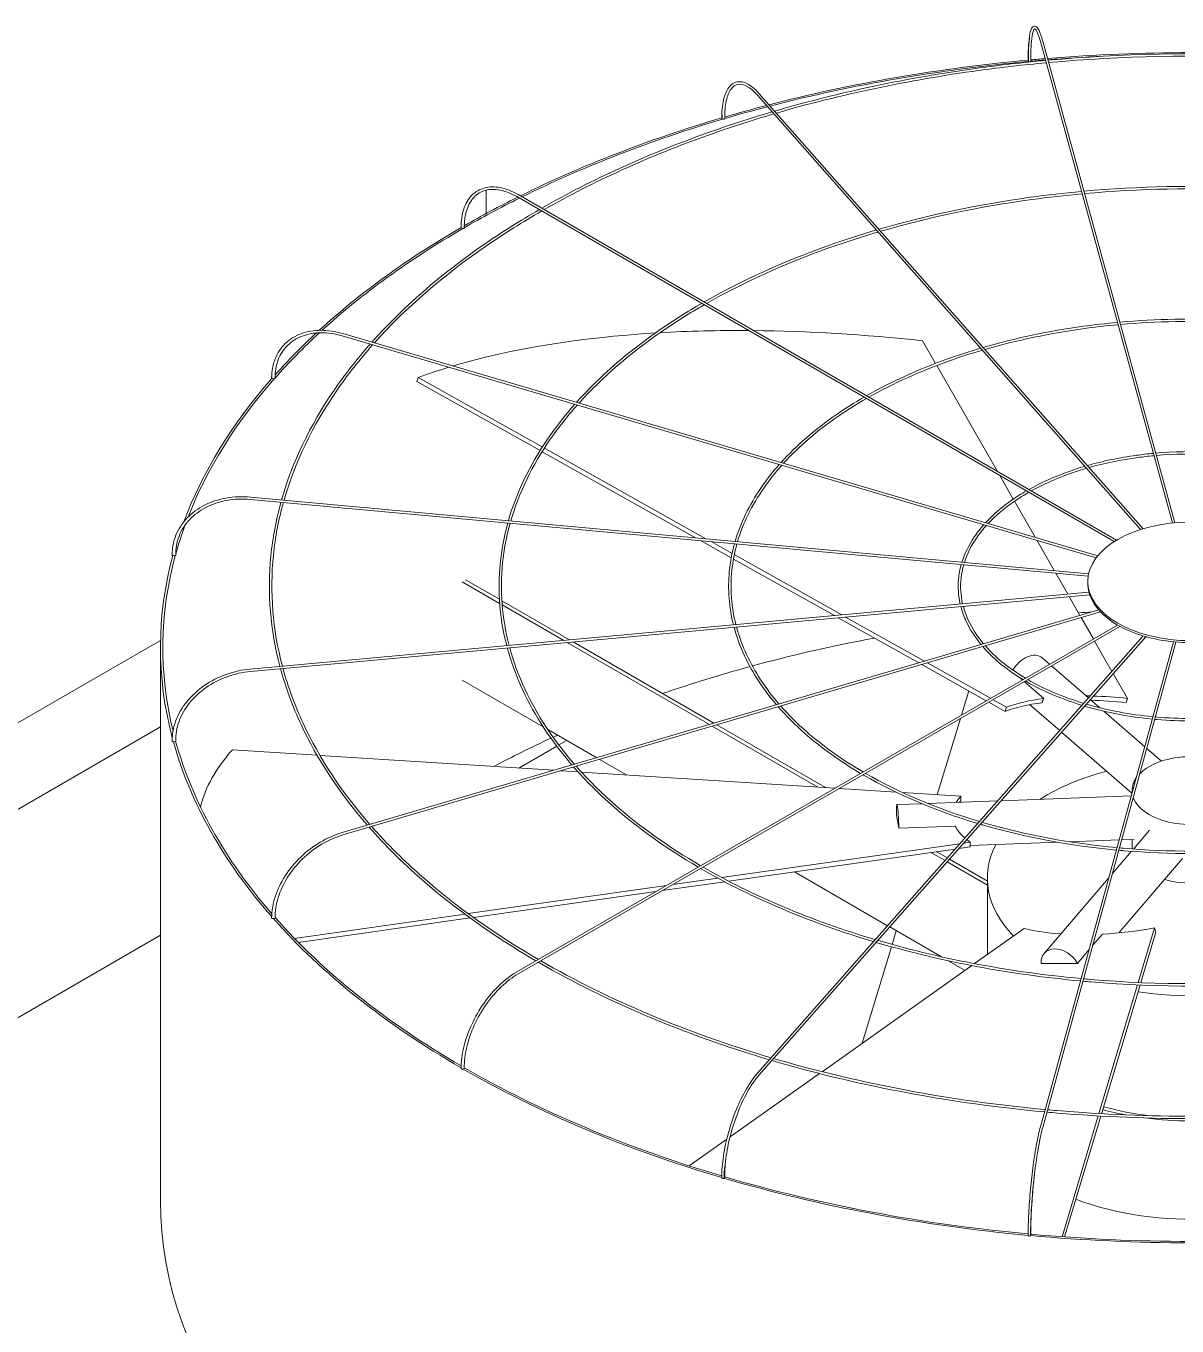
# Model space of a CAD drawing. Header units: millimetres. Extents: x -312439 to 477422, y -331570 to 212570.
# Drawn here: x 447000 to 448172, y 90451 to 91774 of the extents above; entities that cross this region are included whole.
import ezdxf

# ---------------------------------------------------------------- set-up
doc = ezdxf.new("R2010")
doc.units = ezdxf.units.MM

msp = doc.modelspace()

# ---------------------------------------------------------------- linework, layer by layer
at = {"color": 3, "linetype": 'Continuous', "lineweight": 0, "extrusion": (-1.11022e-16, 0.816497, 0.57735)}
for p, q in [((448166.879, 91268.054), (448032.524, 91757.812)), ((448034.886, 91758.46), (448169.354, 91268.291)), ((447744.529, 91703.25), (448134.478, 91261.393)), ((447746.365, 91704.871), (448137.042, 91262.189)), ((447468.498, 91606.701), (447468.498, 91582.929)), ((447500.852, 91602.265), (448110.044, 91250.548)), ((447499.627, 91600.143), (448107.679, 91249.084)), ((447293.561, 91461.195), (447293.561, 91459.475)), ((447295.293, 91461.376), (447295.293, 91461.087)), ((447321.741, 91458.459), (448089.367, 91232.643)), ((447322.432, 91460.809), (448091.002, 91234.715)), ((447925.825, 91430.463), (447912.614, 91453.523)), ((447988.79, 91320.554), (447927.057, 91428.312)), ((447397.992, 91411.907), (447399.227, 91416.194)), ((447523.225, 91341.716), (447397.992, 91411.907)), ((447399.227, 91416.194), (447525.551, 91345.391)), ((447681.496, 91253.007), (447525.364, 91340.517)), ((447527.692, 91344.192), (447692.112, 91252.036)), ((448004.953, 91292.339), (447991.211, 91316.327)), ((448081.168, 91214), (447228.314, 91291.988)), ((448081.625, 91216.418), (447228.537, 91294.427)), ((448027.215, 91253.479), (448006.175, 91290.207)), ((447717.85, 91232.631), (447686.74, 91250.068)), ((447697.357, 91249.097), (447718.743, 91237.11)), ((448046.613, 91219.62), (448028.975, 91250.408)), ((447822.816, 91173.8), (447720.109, 91231.365)), ((447720.982, 91235.856), (447830.454, 91174.498)), ((447444.095, 91208.218), (447482.154, 91186.245)), ((447481.883, 91190.401), (447447.559, 91210.218)), ((448060.415, 91195.527), (448048.1, 91217.024)), ((448080.759, 91206.665), (448080.759, 91208.665)), ((447228.314, 91119.437), (448081.972, 91197.498)), ((447228.537, 91116.997), (448082.695, 91195.104)), ((448072.8, 91173.909), (448061.754, 91193.19)), ((447321.741, 90952.966), (448091.922, 91179.534)), ((447553.321, 91149.156), (447484.425, 91188.934)), ((447484.727, 91184.76), (447547.34, 91148.61)), ((447322.432, 90950.616), (448093.76, 91177.521)), ((447908.733, 91125.644), (447826.589, 91171.685)), ((447834.227, 91172.384), (447914.56, 91127.358)), ((448086.449, 91150.083), (448074.052, 91171.724)), ((448110.965, 91164.238), (447499.627, 90811.282)), ((447500.852, 90809.16), (448113.442, 91162.839)), ((448137.184, 91153.098), (447744.529, 90708.174)), ((447746.365, 90706.554), (448139.787, 91152.346)), ((447136.996, 91148.621), (446153.38, 90580.73)), ((447136.916, 90578.241), (447136.916, 91141.13)), ((447551.018, 91146.486), (447695.675, 91062.968)), ((447700.265, 91064.318), (447556.999, 91147.033)), ((448167.922, 91147.172), (448032.524, 90653.613)), ((448034.886, 90652.965), (448170.4, 91146.949)), ((448105.372, 91117.051), (448087.667, 91147.958)), ((447917.547, 91125.684), (447981.806, 91089.668)), ((448034.398, 91130.773), (448041.837, 91124.327)), ((447977.43, 91087.141), (447911.721, 91123.97)), ((448043.796, 91122.629), (448081.477, 91089.975)), ((448121.096, 91089.604), (448106.658, 91114.807)), ((447526.351, 91060.728), (447444.095, 91108.218)), ((448011.2, 91110.921), (448014.166, 91108.351)), ((448016.125, 91106.653), (448035.854, 91089.556)), ((447952.069, 91072.499), (447959.524, 91097.177)), ((447984.292, 91088.274), (447997.902, 91080.646)), ((448083.328, 91088.371), (448092.909, 91080.069)), ((448119.861, 91085.317), (448121.096, 91089.604)), ((447996.667, 91076.359), (447979.916, 91085.748)), ((447996.667, 91076.359), (447997.902, 91080.646)), ((448021.814, 91083.171), (448052.219, 91056.823)), ((448096.931, 91076.584), (448138.641, 91040.438)), ((446330.1, 90594.759), (447136.916, 91060.575)), ((447698.605, 91061.277), (447805.953, 90999.3)), ((447813.742, 90998.803), (447703.195, 91062.627)), ((447927.615, 90991.54), (447951.034, 91069.073)), ((447580.934, 91029.214), (447531.089, 91057.992)), ((447550.425, 91046.829), (447542.363, 91042.174)), ((448054.07, 91055.219), (448125.674, 90993.168)), ((447296.261, 91031.809), (447210.099, 91037.305)), ((447540.225, 91040.94), (447501.713, 91018.705)), ((448140.694, 91038.66), (448155.63, 91025.716)), ((447537.459, 91016.425), (447299.203, 91031.622)), ((447611.237, 91011.719), (447583.864, 91027.523)), ((447561.837, 91014.87), (447544.592, 91015.97)), ((447823.361, 90998.189), (447565.356, 91014.645)), ((447885.395, 90994.232), (447827.773, 90997.908)), ((447951.507, 90990.016), (447892.038, 90993.809)), ((448125.789, 90995.804), (448125.789, 90993.587)), ((447886.512, 90981.452), (447911.989, 90982.397)), ((447917.94, 90982.617), (447989.057, 90985.253)), ((447951.602, 90985.348), (447951.507, 90990.016)), ((447992.434, 90985.378), (448124.884, 90990.287)), ((447888.552, 90957.524), (447885.919, 90970.531)), ((447945.78, 90959.645), (447888.552, 90957.524)), ((448127.322, 90936.293), (448143.667, 90955.365)), ((447708.36, 90907.238), (447950.6, 90941.677)), ((447954.336, 90942.208), (447960.991, 90943.154)), ((447961.086, 90938.487), (447960.991, 90943.154)), ((447961.056, 90939.97), (448049.951, 90943.264)), ((448062.209, 90943.719), (448112.621, 90945.587)), ((448115.187, 90945.682), (448128.107, 90946.161)), ((448125.789, 90946.075), (448125.789, 90936.405)), ((447945.877, 90936.325), (447715.347, 90903.551)), ((447921.123, 90932.806), (447935.464, 90924.526)), ((447937.803, 90927.176), (447926.683, 90933.596)), ((447961.086, 90938.487), (447949.612, 90936.856)), ((448105.686, 90911.049), (448125.341, 90933.982)), ((447937.628, 90923.277), (447978.511, 90899.673)), ((447978.511, 90903.673), (447939.967, 90925.927)), ((448112.398, 90850.935), (448177.239, 90926.592)), ((447711.195, 90902.961), (447647.679, 90893.931)), ((447658.435, 90900.141), (447704.271, 90906.657)), ((447877, 90858.28), (447782.142, 90913.047)), ((447978.511, 90828.805), (447978.511, 90906.567)), ((448036.308, 90830.099), (448101.95, 90906.69)), ((447450.162, 90870.531), (447651.935, 90899.217)), ((447641.18, 90893.007), (447455.547, 90866.616)), ((447273.326, 90845.39), (447446.7, 90870.039)), ((447452.053, 90866.119), (447277.357, 90841.283)), ((447136.916, 90848.575), (446620.875, 90550.638)), ((447931.774, 90826.657), (447879.165, 90857.031)), ((447881.598, 90839.196), (447885.824, 90853.186)), ((448016.095, 90855.427), (447965.602, 90819.661)), ((448085.657, 90838.039), (448095.61, 90849.652)), ((448132.134, 90800.467), (448148.773, 90855.953)), ((448150.103, 90851.761), (448134.689, 90800.358)), ((448150.103, 90851.761), (448148.773, 90855.953)), ((447851.226, 90738.645), (447880.89, 90836.851)), ((447955.852, 90812.755), (447938.789, 90822.607)), ((448070.178, 90819.977), (448081.922, 90833.68)), ((447962.83, 90817.698), (447810.369, 90709.704)), ((448033.35, 90819.831), (448070.178, 90819.977)), ((448092.149, 90667.121), (448131.409, 90798.047)), ((448133.963, 90797.936), (448094.693, 90666.976)), ((447807.741, 90707.843), (447716.62, 90643.299)), ((448054.569, 90541.799), (448091.426, 90664.709)), ((448093.969, 90664.563), (448057.102, 90541.616)), ((447713.296, 90640.944), (447675.057, 90613.859))]:
    msp.add_line(p, q, dxfattribs=at)
at = {"color": 3, "linetype": 'Continuous', "lineweight": 0}
for centre, major_axis, ratio, start_param, end_param in [((448185.684, 91141.13), (-1048.768, 0), 0.57735027, 4.57359934, 4.85199434), ((448185.684, 91141.13), (-1048.768, 0), 0.57735027, 4.87097639, 5.13416564), ((448185.684, 91141.13), (-1046.319, 0), 0.57735027, 4.87108521, 5.13404975), ((448021.283, 91738.582), (1.225, 0), 0.57735027, 3.14159265, 3.70729107), ((448021.475, 91737.884), (1.225, 0.004), 0.56474576, 3.29698969, 4.86778602), ((448021.475, 91737.884), (1.225, 0.004), 0.56474576, 4.86778602, 6.28318531), ((448185.684, 91141.13), (-1046.319, 0), 0.57735027, 4.85435141, 4.86879705), ((448185.684, 91141.13), (-1048.768, 0), 0.57735027, 4.85438672, 4.86842813), ((448185.684, 91141.13), (-1046.319, 0), 0.57735027, 4.79833842, 4.85195343), ((448185.684, 91141.13), (-1048.768, 0), 0.57735027, 5.13694439, 5.18189128), ((448185.684, 91141.13), (-1046.319, 0), 0.57735027, 5.13683502, 5.18307763), ((448185.684, 91141.13), (-1048.768, 0), 0.57735027, 5.18510484, 5.42093263), ((448185.684, 91141.13), (-1046.319, 0), 0.57735027, 5.18527527, 5.42075236), ((447709.398, 91680.075), (1.225, 0), 0.57735027, 3.14159265, 4.134446), ((447709.954, 91679.445), (1.225, 0.01), 0.56597275, 3.60793822, 5.17873454), ((447709.954, 91679.445), (1.225, 0.01), 0.56597275, 5.17873454, 6.28318531), ((448185.684, 91141.13), (-1046.319, 0), 0.57735027, 5.42407254, 5.49730565), ((448185.684, 91141.13), (-1048.768, 0), 0.57735027, 5.42424502, 5.49496708), ((448185.684, 91141.13), (-1048.768, 0), 0.57735027, 5.49938311, 5.72060344), ((448185.684, 91141.13), (-1046.319, 0), 0.57735027, 5.49937067, 5.71908805), ((447444.093, 91568.787), (1.225, 0), 0.57735027, 3.14159265, 4.45055499), ((447444.959, 91568.287), (1.225, 0.016), 0.56830663, 3.91933875, 5.49013508), ((447444.959, 91568.287), (1.225, 0.016), 0.56830663, 5.49013508, 6.28318531), ((448185.684, 91141.13), (-1046.319, 0), 0.57735027, 5.72402786, 5.81143896), ((448185.684, 91141.13), (-1048.768, 0), 0.57735027, 5.72583618, 5.80677108), ((448186.919, 90974.705), (-971.388, 279.904), 0.41303809, 5.42335715, 5.70815224), ((448186.919, 90974.705), (-971.388, 279.904), 0.41303809, 5.31032739, 5.41762277), ((448186.919, 90974.705), (-971.388, 279.904), 0.41303809, 5.11506512, 5.30461302), ((448186.919, 90974.705), (-971.388, 279.904), 0.41303809, 5.71506764, 5.76687966), ((448185.684, 91141.13), (-1048.768, 0), 0.57735027, 5.81359811, 6.07011802), ((448185.684, 91141.13), (-1046.319, 0), 0.57735027, 5.81336511, 6.06128621), ((447251.337, 91415.613), (1.225, 0), 0.57735027, 3.14159265, 4.76471425), ((447252.429, 91415.292), (1.225, 0.021), 0.57151893, 4.23145457, 5.8022509), ((447252.429, 91415.292), (1.225, 0.021), 0.57151893, 5.8022509, 6.28318531), ((448185.684, 91141.13), (-1046.319, 0), 0.57735027, 6.07532621, 6.12502314), ((448185.684, 91141.13), (-1048.768, 0), 0.57735027, 6.12772105, 6.43448057), ((448185.684, 91141.13), (-1046.319, 0), 0.57735027, 6.1272654, 6.42392093), ((447150, 91235.546), (1.225, 0), 0.57735027, 3.14159265, 5.07887352), ((447151.21, 91235.436), (1.225, 0.023), 0.57529521, 4.54449158, 6.11528791), ((447151.21, 91235.436), (1.225, 0.023), 0.57529521, 6.11528791, 6.28318531), ((448185.251, 91206.665), (-104.492, 0), 0.57735027, 0, 0.1535113), ((448185.251, 91206.665), (-104.492, 0), 0.57735027, 0.16064797, 0.46767057), ((448185.251, 91206.665), (-104.492, 0), 0.57735027, 0.47480723, 0.78182983), ((448185.684, 90576.241), (1046.319, 0), 0.57735027, 1.66704137, 1.68043487), ((448185.251, 91206.665), (-104.492, 0), 0.57735027, 0.7889665, 1.0959891), ((448185.251, 91206.665), (-104.492, 0), 0.57735027, 1.10312576, 1.41014836), ((448185.684, 90576.241), (1046.319, 0), 0.57735027, 1.88378363, 2.01152702), ((448185.251, 91206.665), (-104.492, 0), 0.57735027, 1.41728503, 1.72430763), ((448019.92, 91114.066), (-14.478, -16.707), 0.67950023, 3.14159265, 5.02860292), ((448185.684, 90576.241), (1046.319, 0), 0.57735027, 2.01409491, 2.11046953), ((448186.919, 90974.705), (233.097, -67.167), 0.41303809, 2.38836611, 2.62528701), ((448186.919, 90974.705), (233.097, -67.167), 0.41303809, 2.14647482, 2.1667574), ((448185.684, 90970.418), (-233.097, 67.167), 0.41303809, 5.11506512, 5.27837519), ((448186.919, 90974.705), (233.097, -67.167), 0.41303809, 1.97347247, 2.1313259), ((448185.684, 90970.418), (-233.097, 67.167), 0.41303809, 5.53223376, 5.76687966), ((447150, 91046.213), (1.225, 0), 0.57735027, 3.14159265, 5.39303278), ((447151.21, 91046.323), (1.225, 0.023), 0.57926583, 4.8585762, 6.28318531), ((448185.684, 90576.241), (1046.319, 0), 0.57735027, 2.24276735, 2.31574628), ((448185.684, 90576.241), (1046.319, 0), 0.57735027, 2.23436866, 2.24000128), ((448185.684, 91141.13), (-1048.768, 0), 0.57735027, 0.1585854, 0.46892864), ((448185.684, 91141.13), (-1046.319, 0), 0.57735027, 0.15790655, 0.46457773), ((448185.589, 90975.085), (-1010.701, -20.593), 0.30331876, 6.01219977, 6.20271663), ((448185.684, 90995.804), (-59.895, 0), 0.57735027, 3.69756416, 5.76575409), ((448185.684, 90906.567), (-207.174, 0), 0.57735027, 5.13902547, 5.54737639), ((448185.684, 90995.804), (-59.895, 0), 0.57735027, 5.91432374, 6.33788761), ((447887.33, 90959.36), (-0.819, 22.092), 0.05230802, 4.627231, 7.32191967), ((448185.589, 90975.085), (-242.531, -4.942), 0.30331876, 6.01219977, 6.09914028), ((448185.684, 90970.418), (-242.531, -4.942), 0.30331876, 6.01219977, 6.0333648), ((448185.684, 90995.804), (-59.895, 0), 0.57735027, 0.20327195, 0.78539816), ((448185.684, 90995.804), (-59.895, 0), 0.57735027, 0.78539816, 2.89978042), ((448185.589, 90975.085), (-242.531, -4.942), 0.30331876, 0.14390811, 0.31767721), ((448185.589, 90975.085), (-242.531, -4.942), 0.30331876, 0.34103276, 0.38082901), ((448185.684, 90906.567), (-207.174, 0), 0.57735027, 5.99169836, 6.79713651), ((448185.684, 90936.182), (-59.895, 0), 0.57735027, 1.1079301, 2.23846982), ((447251.337, 90866.146), (1.225, 0), 0.57735027, 3.14159265, 5.70719205), ((448185.684, 91141.13), (-1048.768, 0), 0.57735027, 0.4725868, 0.78374969), ((447252.429, 90866.467), (1.225, 0.021), 0.58304212, 5.17373692, 6.28318531), ((448185.684, 91141.13), (-1046.319, 0), 0.57735027, 0.47175253, 0.78145685), ((448184.354, 90974.61), (-231.216, -73.381), 0.44048996, 0.62708313, 0.83556185), ((448184.354, 90974.61), (-231.216, -73.381), 0.44048996, 1.04197677, 1.27889767), ((448053.094, 90815.712), (16.786, -14.386), 0.73180825, 1.0914656, 3.78615427), ((448185.684, 90906.567), (-207.174, 0), 0.57735027, 1.30817895, 1.9425337), ((447444.093, 90712.972), (1.225, 0), 0.57735027, 3.14159265, 6.02135132), ((448185.684, 91141.13), (-1048.768, 0), 0.57735027, 0.78656596, 1.09808088), ((447444.959, 90713.472), (1.225, 0.017), 0.58625442, 5.48989346, 6.28318531), ((448185.684, 91141.13), (-1046.319, 0), 0.57735027, 0.78587838, 1.09689941), ((448185.684, 90782.062), (-212.072, 0), 0.57735027, 1.13383327, 1.25213937), ((448185.684, 90782.062), (-207.174, 0), 0.57735027, 1.12739667, 1.36460952), ((448185.684, 90782.062), (-212.072, 0), 0.57735027, 1.3476903, 1.79509044), ((447709.398, 90601.684), (-1.225, 0), 0.57735027, 0, 3.14159265), ((448185.684, 91141.13), (-1048.768, 0), 0.57735027, 1.10054445, 1.41220862), ((447709.954, 90602.314), (-1.225, -0.011), 0.58858829, 2.66526492, 3.14159265), ((448185.684, 91141.13), (-1046.319, 0), 0.57735027, 1.10010535, 1.41183726), ((448185.684, 90682.062), (-212.072, 0), 0.57735027, 0.98594125, 2.34464399), ((448185.684, 90578.241), (-1048.768, 0), 0.57735027, 0, 3.14159265), ((448021.475, 90543.875), (-1.225, -0.004), 0.58981528, 2.98275574, 3.14159265), ((448185.684, 91141.13), (-1046.319, 0), 0.57735027, 1.41438895, 1.72636573), ((448021.283, 90543.177), (-1.225, 0), 0.57735027, 0, 3.14159265), ((448185.684, 91141.13), (-1048.768, 0), 0.57735027, 1.41453598, 1.72626058)]:
    msp.add_ellipse(centre, major_axis=major_axis, ratio=ratio, start_param=start_param, end_param=end_param, dxfattribs=at)
msp.add_ellipse((448185.251, 91208.665), major_axis=(-104.492, 0), ratio=0.57735027, dxfattribs=at)
for points, knots in [([(448020.059, 91738.582), (448020.059, 91745.396), (448020.265, 91751.462), (448021.076, 91761.536), (448021.674, 91765.532), (448023.281, 91771.219), (448024.183, 91773.28), (448027.323, 91773.741), (448028.316, 91773.151), (448030.521, 91770.81), (448031.751, 91768.192), (448033.669, 91762.666), (448034.278, 91760.676), (448034.886, 91758.46)], [4.71238898, 4.71238898, 4.71238898, 4.71238898, 5.02654825, 5.02654825, 5.34070751, 5.34070751, 5.65486678, 5.65486678, 5.82360284, 5.82360284, 6.1377621, 6.1377621, 6.28318531, 6.28318531, 6.28318531, 6.28318531]), ([(448021.586, 91763.123), (448021.549, 91762.88), (448021.513, 91762.633), (448020.906, 91758.286), (448020.529, 91753.073), (448020.277, 91744.124), (448020.241, 91741.083), (448020.25, 91737.883)], [7.384497053, 7.384497053, 7.384497053, 7.384497053, 7.403952931, 7.403952931, 7.721220971, 7.721220971, 7.869487909, 7.869487909, 7.869487909, 7.869487909]), ([(448032.524, 91757.812), (448031.251, 91762.452), (448029.974, 91766.018), (448027.749, 91770.34), (448026.753, 91770.939), (448026.646, 91770.939), (448025.827, 91770.345), (448024.418, 91765.687), (448023.841, 91762.287), (448022.999, 91753.314), (448022.751, 91747.594), (448022.699, 91740.042), (448022.697, 91738.974), (448022.7, 91737.887)], [0, 0, 0, 0, 0.31526689, 0.31526689, 0.60947257, 0.60947257, 0.92674061, 0.92674061, 1.22083726, 1.22083726, 1.53563039, 1.53563039, 1.5863402, 1.5863402, 1.5863402, 1.5863402]), ([(448037.763, 91738.715), (448014.466, 91736.571), (447991.309, 91733.919), (447896.941, 91720.954), (447827.53, 91706.274), (447762.026, 91687.126)], [4.085069591, 4.085069591, 4.085069591, 4.085069591, 4.160608173, 4.160608173, 4.395665913, 4.395665913, 4.395665913, 4.395665913]), ([(448038.421, 91736.316), (448015.389, 91734.203), (447992.495, 91731.592), (447898.509, 91718.749), (447829.214, 91704.151), (447763.816, 91685.097)], [4.084600117, 4.084600117, 4.084600117, 4.084600117, 4.159387709, 4.159387709, 4.39434399, 4.39434399, 4.39434399, 4.39434399]), ([(448330.262, 91738.941), (448309.017, 91740.863), (448287.657, 91742.362), (448190.957, 91747.206), (448114.891, 91745.693), (448040.241, 91738.941)], [3.771589677, 3.771589677, 3.771589677, 3.771589677, 3.840445898, 3.840445898, 4.082391957, 4.082391957, 4.082391957, 4.082391957]), ([(448329.603, 91736.541), (448308.812, 91738.416), (448287.91, 91739.886), (448191.658, 91744.757), (448115.57, 91743.274), (448040.899, 91736.541)], [3.7720633, 3.7720633, 3.7720633, 3.7720633, 3.839550132, 3.839550132, 4.081918334, 4.081918334, 4.081918334, 4.081918334]), ([(447708.174, 91680.075), (447708.174, 91686.936), (447708.776, 91693.131), (447711.161, 91703.632), (447712.94, 91707.944), (447717.662, 91714.283), (447720.658, 91716.306), (447727.218, 91717.445), (447730.655, 91716.752), (447737.907, 91713.071), (447741.765, 91709.927), (447745.862, 91705.437), (447746.113, 91705.156), (447746.365, 91704.871)], [4.71238898, 4.71238898, 4.71238898, 4.71238898, 5.02654825, 5.02654825, 5.34070751, 5.34070751, 5.65486678, 5.65486678, 5.94845155, 5.94845155, 6.26261081, 6.26261081, 6.28318531, 6.28318531, 6.28318531, 6.28318531]), ([(447744.529, 91703.25), (447740.873, 91707.393), (447737.241, 91710.455), (447730.509, 91714.143), (447727.446, 91714.768), (447722.081, 91713.829), (447719.693, 91712.253), (447715.585, 91706.659), (447713.92, 91702.64), (447711.711, 91692.629), (447711.152, 91686.666), (447711.176, 91679.84), (447711.177, 91679.648), (447711.179, 91679.455)], [0, 0, 0, 0, 0.31464476, 0.31464476, 0.6289116, 0.6289116, 0.94617964, 0.94617964, 1.26344768, 1.26344768, 1.5772832, 1.5772832, 1.5863402, 1.5863402, 1.5863402, 1.5863402]), ([(447759.431, 91686.364), (447736.614, 91679.643), (447714.274, 91672.381), (447631.883, 91642.969), (447575.567, 91617.325), (447524.99, 91588.329)], [4.398772282, 4.398772282, 4.398772282, 4.398772282, 4.480777933, 4.480777933, 4.708868502, 4.708868502, 4.708868502, 4.708868502]), ([(447761.22, 91684.337), (447738.498, 91677.666), (447716.25, 91670.458), (447634.094, 91641.231), (447577.909, 91615.735), (447527.445, 91586.911)], [4.39745622, 4.39745622, 4.39745622, 4.39745622, 4.479217897, 4.479217897, 4.707006068, 4.707006068, 4.707006068, 4.707006068]), ([(447708.767, 91683.493), (447708.744, 91682.676), (447708.731, 91681.849), (447708.724, 91680.492), (447708.725, 91679.969), (447708.73, 91679.442)], [7.8059806913, 7.8059806913, 7.8059806913, 7.8059806913, 7.8451401512, 7.8451401512, 7.8694167814, 7.8694167814, 7.8694167814, 7.8694167814]), ([(447442.868, 91568.787), (447442.868, 91575.688), (447443.813, 91582.068), (447447.547, 91593.182), (447450.34, 91597.917), (447457.534, 91605.197), (447461.927, 91607.741), (447471.797, 91610.346), (447477.264, 91610.414), (447488.721, 91608.139), (447494.717, 91605.787), (447500.746, 91602.326), (447500.799, 91602.295), (447500.852, 91602.265)], [3.14159265, 3.14159265, 3.14159265, 3.14159265, 3.45575192, 3.45575192, 3.76991118, 3.76991118, 4.08269654, 4.08269654, 4.39544819, 4.39544819, 4.70960746, 4.70960746, 4.71238898, 4.71238898, 4.71238898, 4.71238898]), ([(447499.627, 91600.143), (447493.878, 91603.463), (447488.152, 91605.705), (447477.355, 91607.844), (447472.289, 91607.745), (447463.286, 91605.291), (447459.34, 91602.942), (447452.849, 91596.168), (447450.307, 91591.735), (447446.927, 91581.146), (447446.094, 91574.997), (447446.184, 91568.304)], [1.57079633, 1.57079633, 1.57079633, 1.57079633, 1.88806437, 1.88806437, 2.20533241, 2.20533241, 2.52260045, 2.52260045, 2.83986849, 2.83986849, 3.15713653, 3.15713653, 3.15713653, 3.15713653]), ([(448074.329, 91605.42), (448056.87, 91603.81), (448039.515, 91601.819), (447968.964, 91592.118), (447917.105, 91581.162), (447868.144, 91566.882)], [4.085383912, 4.085383912, 4.085383912, 4.085383912, 4.160809561, 4.160809561, 4.394762921, 4.394762921, 4.394762921, 4.394762921]), ([(448074.988, 91603.021), (448057.794, 91601.442), (448040.702, 91599.493), (447970.532, 91589.913), (447918.789, 91579.038), (447869.935, 91564.852)], [4.084758769, 4.084758769, 4.084758769, 4.084758769, 4.159183124, 4.159183124, 4.392998475, 4.392998475, 4.392998475, 4.392998475]), ([(448293.695, 91605.646), (448277.846, 91607.074), (448261.913, 91608.189), (448189.598, 91611.805), (448132.677, 91610.68), (448076.807, 91605.646)], [3.772165081, 3.772165081, 3.772165081, 3.772165081, 3.840593344, 3.840593344, 4.081816553, 4.081816553, 4.081816553, 4.081816553]), ([(448293.036, 91603.246), (448277.641, 91604.627), (448262.166, 91605.713), (448190.3, 91609.356), (448133.356, 91608.261), (448077.466, 91603.246)], [3.772797592, 3.772797592, 3.772797592, 3.772797592, 3.839399606, 3.839399606, 4.081184042, 4.081184042, 4.081184042, 4.081184042]), ([(447522.536, 91586.917), (447503.002, 91575.635), (447484.33, 91563.853), (447422.246, 91521.02), (447383.768, 91487.574), (447352.097, 91452.082)], [4.712563603, 4.712563603, 4.712563603, 4.712563603, 4.800982872, 4.800982872, 5.022068239, 5.022068239, 5.022068239, 5.022068239]), ([(447524.986, 91585.502), (447505.496, 91574.287), (447486.866, 91562.576), (447424.824, 91519.943), (447386.357, 91486.638), (447354.699, 91451.316)], [4.710711416, 4.710711416, 4.710711416, 4.710711416, 4.799012884, 4.799012884, 5.020261931, 5.020261931, 5.020261931, 5.020261931]), ([(447865.548, 91566.121), (447848.395, 91561.067), (447831.601, 91555.605), (447770.039, 91533.615), (447728.029, 91514.506), (447690.263, 91492.908)], [4.398901247, 4.398901247, 4.398901247, 4.398901247, 4.481035777, 4.481035777, 4.70761983, 4.70761983, 4.70761983, 4.70761983]), ([(447867.337, 91564.094), (447850.28, 91559.09), (447833.578, 91553.682), (447772.25, 91531.878), (447730.373, 91512.916), (447692.72, 91491.49)], [4.397147207, 4.397147207, 4.397147207, 4.397147207, 4.478956818, 4.478956818, 4.705132161, 4.705132161, 4.705132161, 4.705132161]), ([(447687.808, 91491.497), (447673.084, 91482.994), (447659.013, 91474.112), (447612.654, 91442.107), (447583.988, 91417.224), (447560.337, 91390.823)], [4.712541759, 4.712541759, 4.712541759, 4.712541759, 4.801308866, 4.801308866, 5.020482203, 5.020482203, 5.020482203, 5.020482203]), ([(447690.258, 91490.082), (447675.579, 91481.646), (447661.549, 91472.836), (447615.234, 91441.031), (447586.579, 91416.288), (447562.942, 91390.057)], [4.710072273, 4.710072273, 4.710072273, 4.710072273, 4.798683598, 4.798683598, 5.018063384, 5.018063384, 5.018063384, 5.018063384]), ([(448110.884, 91472.17), (448099.266, 91471.094), (448087.718, 91469.766), (448040.975, 91463.327), (448006.657, 91456.091), (447974.23, 91446.674)], [4.086037534, 4.086037534, 4.086037534, 4.086037534, 4.161210359, 4.161210359, 4.393038284, 4.393038284, 4.393038284, 4.393038284]), ([(448111.542, 91469.77), (448100.19, 91468.725), (448088.905, 91467.439), (448042.544, 91461.121), (448008.342, 91453.967), (447976.023, 91444.643)], [4.08510236, 4.08510236, 4.08510236, 4.08510236, 4.158773218, 4.158773218, 4.390386282, 4.390386282, 4.390386282, 4.390386282]), ([(448257.14, 91472.395), (448246.684, 91473.33), (448236.173, 91474.062), (448188.236, 91476.451), (448150.455, 91475.713), (448113.362, 91472.395)], [3.773286698, 3.773286698, 3.773286698, 3.773286698, 3.840886477, 3.840886477, 4.080694936, 4.080694936, 4.080694936, 4.080694936]), ([(448256.482, 91469.995), (448246.479, 91470.884), (448236.426, 91471.586), (448188.938, 91474.002), (448151.134, 91473.293), (448114.021, 91469.995)], [3.774238416, 3.774238416, 3.774238416, 3.774238416, 3.839097695, 3.839097695, 4.079743218, 4.079743218, 4.079743218, 4.079743218]), ([(447250.113, 91415.613), (447250.113, 91422.543), (447251.311, 91429.141), (447256.012, 91441.018), (447259.517, 91446.293), (447268.479, 91454.96), (447273.933, 91458.351), (447286.216, 91462.915), (447293.043, 91464.091), (447307.396, 91464.142), (447314.92, 91463.019), (447322.432, 91460.809)], [4.71238898, 4.71238898, 4.71238898, 4.71238898, 5.02654825, 5.02654825, 5.34070751, 5.34070751, 5.65486678, 5.65486678, 5.96902604, 5.96902604, 6.28318531, 6.28318531, 6.28318531, 6.28318531]), ([(447321.741, 91458.459), (447314.478, 91460.595), (447307.229, 91461.662), (447293.492, 91461.57), (447287.008, 91460.411), (447275.439, 91456.011), (447270.357, 91452.773), (447262.06, 91444.54), (447258.844, 91439.546), (447254.583, 91428.255), (447253.541, 91421.958), (447253.653, 91415.313)], [0, 0, 0, 0, 0.31726804, 0.31726804, 0.63453608, 0.63453608, 0.95180412, 0.95180412, 1.26907216, 1.26907216, 1.5863402, 1.5863402, 1.5863402, 1.5863402]), ([(447350.3, 91450.057), (447336.813, 91434.785), (447324.579, 91419.14), (447289.023, 91367.231), (447271.071, 91329.725), (447260.222, 91291.53)], [5.026267439, 5.026267439, 5.026267439, 5.026267439, 5.121193451, 5.121193451, 5.33524268, 5.33524268, 5.33524268, 5.33524268]), ([(447352.896, 91449.294), (447339.51, 91434.203), (447327.36, 91418.751), (447291.675, 91367.015), (447273.608, 91329.493), (447262.704, 91291.303)], [5.024480731, 5.024480731, 5.024480731, 5.024480731, 5.118801023, 5.118801023, 5.334410373, 5.334410373, 5.334410373, 5.334410373]), ([(447971.634, 91445.914), (447960.156, 91442.529), (447948.919, 91438.872), (447908.178, 91424.302), (447880.462, 91411.719), (447855.497, 91397.51)], [4.399235311, 4.399235311, 4.399235311, 4.399235311, 4.481549286, 4.481549286, 4.705249353, 4.705249353, 4.705249353, 4.705249353]), ([(447973.423, 91443.887), (447962.04, 91440.552), (447950.895, 91436.948), (447910.392, 91422.565), (447882.808, 91410.128), (447857.958, 91396.089)], [4.396606667, 4.396606667, 4.396606667, 4.396606667, 4.478434088, 4.478434088, 4.701505316, 4.701505316, 4.701505316, 4.701505316]), ([(447853.039, 91396.101), (447843.141, 91390.384), (447833.684, 91384.41), (447803.047, 91363.23), (447784.181, 91346.897), (447768.547, 91329.573)], [4.712617693, 4.712617693, 4.712617693, 4.712617693, 4.801958432, 4.801958432, 5.017472679, 5.017472679, 5.017472679, 5.017472679]), ([(447855.491, 91394.685), (447845.637, 91389.035), (447836.22, 91383.133), (447805.629, 91362.154), (447786.777, 91345.961), (447771.157, 91328.805)], [4.708914423, 4.708914423, 4.708914423, 4.708914423, 4.798024648, 4.798024648, 5.013814843, 5.013814843, 5.013814843, 5.013814843]), ([(447558.537, 91388.799), (447548.341, 91377.26), (447539.098, 91365.437), (447512.568, 91326.661), (447499.193, 91298.8), (447491.036, 91270.424)], [5.026073872, 5.026073872, 5.026073872, 5.026073872, 5.121589201, 5.121589201, 5.333322518, 5.333322518, 5.333322518, 5.333322518]), ([(447561.133, 91388.036), (447551.039, 91376.678), (447541.88, 91365.048), (447515.222, 91326.445), (447501.732, 91298.568), (447493.52, 91270.196)], [5.023689806, 5.023689806, 5.023689806, 5.023689806, 5.118400985, 5.118400985, 5.332193335, 5.332193335, 5.332193335, 5.332193335]), ([(448147.439, 91338.919), (448141.663, 91338.377), (448135.922, 91337.712), (448112.988, 91334.536), (448096.21, 91331.02), (448080.318, 91326.464)], [4.08798608, 4.08798608, 4.08798608, 4.08798608, 4.162397179, 4.162397179, 4.387898946, 4.387898946, 4.387898946, 4.387898946]), ([(448220.585, 91339.143), (448215.522, 91339.586), (448210.435, 91339.934), (448186.876, 91341.096), (448168.234, 91340.746), (448149.917, 91339.143)], [3.776630452, 3.776630452, 3.776630452, 3.776630452, 3.841752063, 3.841752063, 4.077351182, 4.077351182, 4.077351182, 4.077351182]), ([(448219.926, 91336.742), (448215.317, 91337.14), (448210.688, 91337.458), (448187.577, 91338.647), (448168.913, 91338.325), (448150.576, 91336.742)], [3.778551419, 3.778551419, 3.778551419, 3.778551419, 3.838185012, 3.838185012, 4.075430215, 4.075430215, 4.075430215, 4.075430215]), ([(447766.741, 91327.551), (447759.85, 91319.756), (447753.608, 91311.766), (447736.103, 91286.121), (447727.301, 91267.891), (447721.841, 91249.318)], [5.025838542, 5.025838542, 5.025838542, 5.025838542, 5.122377625, 5.122377625, 5.329668134, 5.329668134, 5.329668134, 5.329668134]), ([(447769.338, 91326.787), (447762.549, 91319.174), (447756.39, 91311.377), (447738.76, 91285.906), (447729.845, 91267.659), (447724.328, 91249.091)], [5.022258505, 5.022258505, 5.022258505, 5.022258505, 5.117600339, 5.117600339, 5.327918781, 5.327918781, 5.327918781, 5.327918781]), ([(448077.719, 91325.707), (448071.917, 91323.992), (448066.237, 91322.138), (448046.318, 91314.99), (448032.895, 91308.931), (448020.738, 91302.109)], [4.400230759, 4.400230759, 4.400230759, 4.400230759, 4.483072665, 4.483072665, 4.698193224, 4.698193224, 4.698193224, 4.698193224]), ([(448148.097, 91336.52), (448142.587, 91336.01), (448137.109, 91335.385), (448114.558, 91332.329), (448097.897, 91328.893), (448082.115, 91324.429)], [4.086130867, 4.086130867, 4.086130867, 4.086130867, 4.157537531, 4.157537531, 4.382563309, 4.382563309, 4.382563309, 4.382563309]), ([(448079.508, 91323.68), (448073.802, 91322.015), (448068.214, 91320.215), (448048.535, 91313.251), (448035.249, 91307.336), (448023.209, 91300.681)], [4.394987895, 4.394987895, 4.394987895, 4.394987895, 4.476861237, 4.476861237, 4.690631098, 4.690631098, 4.690631098, 4.690631098]), ([(448018.271, 91300.704), (448013.199, 91297.773), (448008.356, 91294.707), (447993.438, 91284.354), (447984.376, 91276.569), (447976.768, 91268.319)], [4.712843699, 4.712843699, 4.712843699, 4.712843699, 4.803888031, 4.803888031, 5.008535494, 5.008535494, 5.008535494, 5.008535494]), ([(448020.725, 91299.288), (448015.696, 91296.424), (448010.893, 91293.43), (447996.028, 91283.277), (447986.985, 91275.631), (447979.395, 91267.547)], [4.705442937, 4.705442937, 4.705442937, 4.705442937, 4.796044704, 4.796044704, 5.001045495, 5.001045495, 5.001045495, 5.001045495]), ([(447148.775, 91235.546), (447148.775, 91242.491), (447150.107, 91249.321), (447155.302, 91262.064), (447159.164, 91267.974), (447169.021, 91278.288), (447175.014, 91282.691), (447188.531, 91289.574), (447196.055, 91292.053), (447211.9, 91294.86), (447220.22, 91295.188), (447228.537, 91294.427)], [4.71238898, 4.71238898, 4.71238898, 4.71238898, 5.02654825, 5.02654825, 5.34070751, 5.34070751, 5.65486678, 5.65486678, 5.96902604, 5.96902604, 6.28318531, 6.28318531, 6.28318531, 6.28318531]), ([(447228.314, 91291.988), (447220.253, 91292.725), (447212.197, 91292.396), (447196.904, 91289.643), (447189.67, 91287.22), (447176.747, 91280.538), (447171.06, 91276.28), (447161.785, 91266.366), (447158.199, 91260.712), (447153.461, 91248.561), (447152.31, 91242.065), (447152.434, 91235.459)], [0, 0, 0, 0, 0.31726804, 0.31726804, 0.63453608, 0.63453608, 0.95180412, 0.95180412, 1.26907216, 1.26907216, 1.5863402, 1.5863402, 1.5863402, 1.5863402]), ([(447259.551, 91289.132), (447254.553, 91271.03), (447251.145, 91252.779), (447245.662, 91196.999), (447248.738, 91159.299), (447258.504, 91122.197)], [5.339721085, 5.339721085, 5.339721085, 5.339721085, 5.441089183, 5.441089183, 5.648615479, 5.648615479, 5.648615479, 5.648615479]), ([(447262.029, 91288.905), (447257.112, 91271.184), (447253.73, 91253.323), (447248.051, 91197.705), (447251.097, 91159.77), (447260.978, 91122.424)], [5.338921526, 5.338921526, 5.338921526, 5.338921526, 5.438899176, 5.438899176, 5.64936187, 5.64936187, 5.64936187, 5.64936187]), ([(447490.359, 91268.026), (447486.565, 91254.32), (447483.983, 91240.499), (447479.912, 91198.823), (447482.151, 91170.845), (447489.295, 91143.302)], [5.339283406, 5.339283406, 5.339283406, 5.339283406, 5.441448905, 5.441448905, 5.646435094, 5.646435094, 5.646435094, 5.646435094]), ([(447492.839, 91267.799), (447489.124, 91254.473), (447486.569, 91241.043), (447482.303, 91199.529), (447484.512, 91171.316), (447491.767, 91143.528)], [5.33821232, 5.33821232, 5.33821232, 5.33821232, 5.438530423, 5.438530423, 5.647409525, 5.647409525, 5.647409525, 5.647409525]), ([(447974.945, 91266.302), (447971.359, 91262.252), (447968.119, 91258.096), (447959.635, 91245.582), (447955.413, 91236.98), (447952.666, 91228.211)], [5.025139852, 5.025139852, 5.025139852, 5.025139852, 5.124718569, 5.124718569, 5.318852702, 5.318852702, 5.318852702, 5.318852702]), ([(447977.546, 91265.537), (447974.06, 91261.669), (447970.902, 91257.706), (447962.302, 91245.368), (447957.969, 91236.75), (447955.163, 91227.982)], [5.01795641, 5.01795641, 5.01795641, 5.01795641, 5.115193837, 5.115193837, 5.315025269, 5.315025269, 5.315025269, 5.315025269]), ([(447721.156, 91246.921), (447718.571, 91237.626), (447716.819, 91228.25), (447714.16, 91200.678), (447715.568, 91182.406), (447720.103, 91164.408)], [5.33857876, 5.33857876, 5.33857876, 5.33857876, 5.442163387, 5.442163387, 5.64226325, 5.64226325, 5.64226325, 5.64226325]), ([(447723.636, 91246.694), (447721.131, 91237.779), (447719.406, 91228.794), (447716.554, 91201.384), (447717.931, 91182.877), (447722.573, 91164.633)], [5.336959594, 5.336959594, 5.336959594, 5.336959594, 5.437790201, 5.437790201, 5.643665153, 5.643665153, 5.643665153, 5.643665153]), ([(447951.953, 91225.816), (447950.577, 91220.932), (447949.656, 91216.001), (447948.406, 91202.535), (447948.99, 91193.969), (447950.936, 91185.516)], [5.336493801, 5.336493801, 5.336493801, 5.336493801, 5.444267704, 5.444267704, 5.629920419, 5.629920419, 5.629920419, 5.629920419]), ([(447954.435, 91225.589), (447953.139, 91221.085), (447952.244, 91216.545), (447950.808, 91203.239), (447951.359, 91194.437), (447953.398, 91185.741)], [5.333180829, 5.333180829, 5.333180829, 5.333180829, 5.43554784, 5.43554784, 5.632366847, 5.632366847, 5.632366847, 5.632366847]), ([(447951.527, 91183.11), (447952.875, 91177.955), (447954.729, 91172.847), (447960.855, 91159.726), (447965.914, 91151.843), (447972.162, 91144.304)], [5.647555853, 5.647555853, 5.647555853, 5.647555853, 5.761093974, 5.761093974, 5.943993783, 5.943993783, 5.943993783, 5.943993783]), ([(447954.001, 91183.336), (447955.273, 91178.564), (447956.995, 91173.828), (447962.988, 91160.874), (447968.206, 91152.791), (447974.724, 91145.057)], [5.650528691, 5.650528691, 5.650528691, 5.650528691, 5.758797505, 5.758797505, 5.950674573, 5.950674573, 5.950674573, 5.950674573]), ([(447720.728, 91162.005), (447723.359, 91152.179), (447726.921, 91142.441), (447739.392, 91115.672), (447750.31, 91098.966), (447763.925, 91083.045)], [5.651173142, 5.651173142, 5.651173142, 5.651173142, 5.760561648, 5.760561648, 5.95641101, 5.95641101, 5.95641101, 5.95641101]), ([(447723.204, 91162.231), (447725.758, 91152.788), (447729.186, 91143.421), (447741.522, 91116.823), (447752.603, 91099.917), (447766.502, 91083.804)], [5.65270674, 5.65270674, 5.65270674, 5.65270674, 5.759411073, 5.759411073, 5.959865306, 5.959865306, 5.959865306, 5.959865306]), ([(447489.931, 91140.9), (447493.844, 91126.405), (447499.112, 91112.035), (447517.928, 91071.621), (447534.711, 91046.092), (447555.709, 91021.794)], [5.652395762, 5.652395762, 5.652395762, 5.652395762, 5.760377777, 5.760377777, 5.960593901, 5.960593901, 5.960593901, 5.960593901]), ([(447492.407, 91141.127), (447496.243, 91127.014), (447501.378, 91113.015), (447520.056, 91072.773), (447537.004, 91047.044), (447558.292, 91022.554)], [5.653428737, 5.653428737, 5.653428737, 5.653428737, 5.759610075, 5.759610075, 5.96292207, 5.96292207, 5.96292207, 5.96292207]), ([(447973.892, 91142.259), (447978.098, 91137.393), (447982.802, 91132.676), (447995.872, 91121.204), (448004.861, 91114.693), (448014.788, 91108.71)], [5.960592691, 5.960592691, 5.960592691, 5.960592691, 6.079635734, 6.079635734, 6.26166654, 6.26166654, 6.26166654, 6.26166654]), ([(447976.478, 91143.02), (447980.44, 91138.515), (447984.846, 91134.134), (447997.737, 91122.836), (448006.974, 91116.197), (448017.216, 91110.111)], [5.967591178, 5.967591178, 5.967591178, 5.967591178, 6.080287214, 6.080287214, 6.268831801, 6.268831801, 6.268831801, 6.268831801]), ([(447148.775, 91046.213), (447148.775, 91053.157), (447150.106, 91060.213), (447155.281, 91073.852), (447159.123, 91080.434), (447168.932, 91092.492), (447174.897, 91097.966), (447188.366, 91107.287), (447195.868, 91111.133), (447211.684, 91116.828), (447219.997, 91118.676), (447228.314, 91119.437)], [4.71238898, 4.71238898, 4.71238898, 4.71238898, 5.02654825, 5.02654825, 5.34070751, 5.34070751, 5.65486678, 5.65486678, 5.96902604, 5.96902604, 6.28318531, 6.28318531, 6.28318531, 6.28318531]), ([(447228.537, 91116.997), (447220.476, 91116.26), (447212.412, 91114.457), (447197.09, 91108.896), (447189.835, 91105.141), (447176.862, 91096.061), (447171.147, 91090.737), (447161.824, 91079.067), (447158.218, 91072.722), (447153.461, 91059.651), (447152.31, 91052.928), (447152.434, 91046.347)], [0, 0, 0, 0, 0.31726804, 0.31726804, 0.63453608, 0.63453608, 0.95180412, 0.95180412, 1.26907216, 1.26907216, 1.5863402, 1.5863402, 1.5863402, 1.5863402]), ([(447259.146, 91119.796), (447264.339, 91100.646), (447271.311, 91081.661), (447296.469, 91027.603), (447319.13, 90993.239), (447347.531, 90960.553)], [5.653093793, 5.653093793, 5.653093793, 5.653093793, 5.7602846, 5.7602846, 5.96276906, 5.96276906, 5.96276906, 5.96276906]), ([(447261.623, 91120.023), (447266.738, 91101.255), (447273.576, 91082.641), (447298.597, 91028.755), (447321.424, 90994.191), (447350.117, 90961.314)], [5.653873117, 5.653873117, 5.653873117, 5.653873117, 5.75970856, 5.75970856, 5.964525032, 5.964525032, 5.964525032, 5.964525032]), ([(448035.854, 91089.556), (448035.763, 91089.363), (448035.675, 91089.17), (448035.021, 91087.699), (448034.56, 91086.429), (448034.21, 91085.213)], [52.47056241, 52.47056241, 52.47056241, 52.47056241, 52.72742849, 52.72742849, 54.42831534, 54.42831534, 54.42831534, 54.42831534]), ([(447765.684, 91081.01), (447773.817, 91071.697), (447782.875, 91062.659), (447809.402, 91039.386), (447828.432, 91025.753), (447849.537, 91013.302)], [5.964776177, 5.964776177, 5.964776177, 5.964776177, 6.079826485, 6.079826485, 6.272361792, 6.272361792, 6.272361792, 6.272361792]), ([(447768.274, 91081.772), (447776.161, 91072.819), (447784.92, 91064.117), (447811.266, 91041.019), (447830.548, 91027.26), (447851.975, 91014.71)], [5.968309678, 5.968309678, 5.968309678, 5.968309678, 6.080154143, 6.080154143, 6.276006003, 6.276006003, 6.276006003, 6.276006003]), ([(448077.464, 91081.726), (448078.159, 91081.52), (448078.856, 91081.315), (448100.578, 91075.031), (448123.173, 91070.78), (448146.351, 91068.542)], [0.310941688, 0.310941688, 0.310941688, 0.310941688, 0.320879059, 0.320879059, 0.619731391, 0.619731391, 0.619731391, 0.619731391]), ([(448079.252, 91083.753), (448079.457, 91083.693), (448079.661, 91083.633), (448100.965, 91077.443), (448123.69, 91073.166), (448147.009, 91070.94)], [0.316175386, 0.316175386, 0.316175386, 0.316175386, 0.319111449, 0.319111449, 0.621557717, 0.621557717, 0.621557717, 0.621557717]), ([(448148.828, 91068.311), (448149.704, 91068.232), (448150.582, 91068.156), (448174.711, 91066.139), (448198.462, 91066.217), (448221.674, 91068.311)], [0.630366287, 0.630366287, 0.630366287, 0.630366287, 0.641648359, 0.641648359, 0.94043004, 0.94043004, 0.94043004, 0.94043004]), ([(448149.486, 91070.711), (448149.956, 91070.67), (448150.426, 91070.628), (448174.103, 91068.604), (448197.83, 91068.645), (448221.016, 91070.711)], [0.632258371, 0.632258371, 0.632258371, 0.632258371, 0.638337859, 0.638337859, 0.938537956, 0.938537956, 0.938537956, 0.938537956]), ([(447557.479, 91019.761), (447569.537, 91006.001), (447582.947, 90992.642), (447622.93, 90957.569), (447652.008, 90936.816), (447684.298, 90917.901)], [5.966185363, 5.966185363, 5.966185363, 5.966185363, 6.079886296, 6.079886296, 6.275955277, 6.275955277, 6.275955277, 6.275955277]), ([(447560.07, 91020.523), (447571.881, 91007.123), (447584.993, 90994.1), (447624.794, 90959.203), (447654.125, 90938.323), (447686.741, 90919.311)], [5.968548703, 5.968548703, 5.968548703, 5.968548703, 6.080105077, 6.080105077, 6.278398486, 6.278398486, 6.278398486, 6.278398486]), ([(447349.306, 90958.522), (447365.28, 90940.328), (447383.032, 90922.661), (447436.469, 90875.789), (447475.608, 90847.909), (447519.103, 90822.526)], [5.966968174, 5.966968174, 5.966968174, 5.966968174, 6.07991547, 6.07991547, 6.277817313, 6.277817313, 6.277817313, 6.277817313]), ([(447351.898, 90959.284), (447367.625, 90941.45), (447385.078, 90924.119), (447438.332, 90877.424), (447477.725, 90849.417), (447521.547, 90823.937)], [5.968743918, 5.968743918, 5.968743918, 5.968743918, 6.080079672, 6.080079672, 6.279655045, 6.279655045, 6.279655045, 6.279655045]), ([(447971.378, 90961.519), (447972.479, 90961.194), (447973.583, 90960.871), (448017.172, 90948.246), (448062.899, 90939.698), (448109.796, 90935.29)], [0.312542317, 0.312542317, 0.312542317, 0.312542317, 0.320442121, 0.320442121, 0.624004657, 0.624004657, 0.624004657, 0.624004657]), ([(447973.167, 90963.546), (447973.777, 90963.367), (447974.387, 90963.188), (448017.558, 90950.658), (448063.415, 90942.084), (448110.454, 90937.688)], [0.315168655, 0.315168655, 0.315168655, 0.315168655, 0.319555491, 0.319555491, 0.624932564, 0.624932564, 0.624932564, 0.624932564]), ([(447250.113, 90866.146), (447250.113, 90873.075), (447251.309, 90880.333), (447255.959, 90894.813), (447259.411, 90902.033), (447268.228, 90915.748), (447273.592, 90922.241), (447285.714, 90933.878), (447292.471, 90939.021), (447306.729, 90947.46), (447314.228, 90950.756), (447321.741, 90952.966)], [4.71238898, 4.71238898, 4.71238898, 4.71238898, 5.02654825, 5.02654825, 5.34070751, 5.34070751, 5.65486678, 5.65486678, 5.96902604, 5.96902604, 6.28318531, 6.28318531, 6.28318531, 6.28318531]), ([(447322.432, 90950.616), (447315.169, 90948.48), (447307.895, 90945.275), (447294.062, 90937.043), (447287.506, 90932.018), (447275.775, 90920.654), (447270.602, 90914.317), (447262.16, 90900.974), (447258.893, 90893.971), (447254.583, 90880.014), (447253.541, 90873.062), (447253.653, 90866.488)], [6.28318531, 6.28318531, 6.28318531, 6.28318531, 6.60045335, 6.60045335, 6.91772139, 6.91772139, 7.23498943, 7.23498943, 7.55225747, 7.55225747, 7.86952551, 7.86952551, 7.86952551, 7.86952551]), ([(448112.273, 90935.061), (448114.049, 90934.899), (448115.825, 90934.744), (448164.167, 90930.681), (448211.747, 90930.838), (448258.229, 90935.061)], [0.629347255, 0.629347255, 0.629347255, 0.629347255, 0.640828535, 0.640828535, 0.941449071, 0.941449071, 0.941449071, 0.941449071]), ([(448112.932, 90937.461), (448114.3, 90937.337), (448115.669, 90937.217), (448163.559, 90933.145), (448211.115, 90933.267), (448257.571, 90937.461)], [0.630291706, 0.630291706, 0.630291706, 0.630291706, 0.639167998, 0.639167998, 0.940504621, 0.940504621, 0.940504621, 0.940504621]), ([(447865.292, 90841.312), (447866.799, 90840.868), (447868.309, 90840.426), (447933.766, 90821.462), (448002.625, 90808.616), (448073.241, 90802.039)], [0.313079474, 0.313079474, 0.313079474, 0.313079474, 0.320295327, 0.320295327, 0.625438072, 0.625438072, 0.625438072, 0.625438072]), ([(447867.081, 90843.339), (447868.097, 90843.041), (447869.113, 90842.744), (447934.152, 90823.873), (448003.141, 90811.002), (448073.899, 90804.437)], [0.314832487, 0.314832487, 0.314832487, 0.314832487, 0.319703609, 0.319703609, 0.626059979, 0.626059979, 0.626059979, 0.626059979]), ([(447442.868, 90712.972), (447442.868, 90719.872), (447443.814, 90727.292), (447447.488, 90742.47), (447450.217, 90750.227), (447457.192, 90765.34), (447461.437, 90772.693), (447471.037, 90786.29), (447476.391, 90792.532), (447487.699, 90803.303), (447493.652, 90807.831), (447499.627, 90811.282)], [0, 0, 0, 0, 0.31415927, 0.31415927, 0.62831853, 0.62831853, 0.9424778, 0.9424778, 1.25663706, 1.25663706, 1.57079633, 1.57079633, 1.57079633, 1.57079633]), ([(447500.852, 90809.16), (447495.102, 90805.841), (447489.331, 90801.445), (447478.346, 90790.938), (447473.134, 90784.828), (447463.803, 90771.51), (447459.686, 90764.305), (447452.964, 90749.528), (447450.36, 90741.96), (447446.925, 90727.231), (447446.094, 90720.073), (447446.184, 90713.488)], [4.71238898, 4.71238898, 4.71238898, 4.71238898, 5.02965702, 5.02965702, 5.34692506, 5.34692506, 5.6641931, 5.6641931, 5.98146114, 5.98146114, 6.29872918, 6.29872918, 6.29872918, 6.29872918]), ([(448075.719, 90801.81), (448078.393, 90801.567), (448081.069, 90801.332), (448153.622, 90795.222), (448225.031, 90795.46), (448294.784, 90801.81)], [0.629005431, 0.629005431, 0.629005431, 0.629005431, 0.64055333, 0.64055333, 0.941790896, 0.941790896, 0.941790896, 0.941790896]), ([(448076.377, 90804.21), (448078.644, 90804.005), (448080.913, 90803.805), (448153.014, 90797.686), (448224.399, 90797.888), (448294.125, 90804.21)], [0.629634706, 0.629634706, 0.629634706, 0.629634706, 0.639445125, 0.639445125, 0.941161621, 0.941161621, 0.941161621, 0.941161621]), ([(447759.239, 90721.142), (447761.141, 90720.581), (447763.045, 90720.024), (447850.364, 90694.721), (447942.358, 90677.579), (448036.699, 90668.833)], [0.313387228, 0.313387228, 0.313387228, 0.313387228, 0.320221713, 0.320221713, 0.626169744, 0.626169744, 0.626169744, 0.626169744]), ([(447761.028, 90723.168), (447762.438, 90722.754), (447763.85, 90722.342), (447850.749, 90697.133), (447942.875, 90679.965), (448037.357, 90671.232)], [0.314702857, 0.314702857, 0.314702857, 0.314702857, 0.319777688, 0.319777688, 0.626637437, 0.626637437, 0.626637437, 0.626637437]), ([(447708.174, 90601.684), (447708.174, 90608.545), (447708.777, 90616.068), (447711.126, 90631.731), (447712.871, 90639.867), (447717.334, 90655.973), (447720.052, 90663.939), (447726.198, 90678.935), (447729.626, 90685.963), (447736.872, 90698.407), (447740.687, 90703.821), (447744.529, 90708.174)], [4.71238898, 4.71238898, 4.71238898, 4.71238898, 5.02654825, 5.02654825, 5.34070751, 5.34070751, 5.65486678, 5.65486678, 5.96902604, 5.96902604, 6.28318531, 6.28318531, 6.28318531, 6.28318531]), ([(447746.365, 90706.554), (447742.709, 90702.411), (447739.028, 90697.194), (447731.985, 90685.091), (447728.626, 90678.194), (447722.607, 90663.452), (447719.948, 90655.609), (447715.6, 90639.771), (447713.913, 90631.778), (447711.677, 90616.452), (447711.13, 90609.122), (447711.178, 90602.441), (447711.179, 90602.383), (447711.179, 90602.325)], [0, 0, 0, 0, 0.31464476, 0.31464476, 0.63176735, 0.63176735, 0.94903539, 0.94903539, 1.26630343, 1.26630343, 1.58357147, 1.58357147, 1.5863402, 1.5863402, 1.5863402, 1.5863402]), ([(448039.176, 90668.605), (448042.745, 90668.28), (448046.317, 90667.966), (448143.074, 90659.81), (448238.307, 90660.128), (448331.326, 90668.605)], [0.628847379, 0.628847379, 0.628847379, 0.628847379, 0.640415364, 0.640415364, 0.941948948, 0.941948948, 0.941948948, 0.941948948]), ([(448039.835, 90671.005), (448042.997, 90670.717), (448046.161, 90670.439), (448142.466, 90662.274), (448237.675, 90662.556), (448330.667, 90671.005)], [0.62931922, 0.62931922, 0.62931922, 0.62931922, 0.639583767, 0.639583767, 0.941477106, 0.941477106, 0.941477106, 0.941477106]), ([(448020.059, 90543.177), (448020.059, 90549.991), (448020.265, 90557.549), (448021.071, 90573.43), (448021.67, 90581.749), (448023.202, 90598.341), (448024.135, 90606.611), (448026.245, 90622.301), (448027.421, 90629.717), (448029.904, 90642.981), (448031.211, 90648.826), (448032.524, 90653.613)], [4.71238898, 4.71238898, 4.71238898, 4.71238898, 5.02654825, 5.02654825, 5.34070751, 5.34070751, 5.65486678, 5.65486678, 5.96902604, 5.96902604, 6.28318531, 6.28318531, 6.28318531, 6.28318531]), ([(448034.886, 90652.965), (448033.613, 90648.325), (448032.334, 90642.603), (448029.891, 90629.541), (448028.729, 90622.193), (448026.647, 90606.64), (448025.728, 90598.438), (448024.226, 90582.002), (448023.643, 90573.77), (448022.871, 90558.102), (448022.682, 90550.667), (448022.7, 90543.963), (448022.7, 90543.921), (448022.7, 90543.879)], [6.28318531, 6.28318531, 6.28318531, 6.28318531, 6.59845219, 6.59845219, 6.91572023, 6.91572023, 7.23298827, 7.23298827, 7.55025631, 7.55025631, 7.86752435, 7.86752435, 7.86952551, 7.86952551, 7.86952551, 7.86952551]), ([(448022.508, 90543.177), (448022.508, 90549.942), (448022.714, 90557.461), (448023.516, 90573.27), (448024.112, 90581.556), (448025.374, 90595.216), (448025.942, 90600.601), (448026.57, 90605.862)], [4.71238898, 4.71238898, 4.71238898, 4.71238898, 5.026548246, 5.026548246, 5.340707511, 5.340707511, 5.545847126, 5.545847126, 5.545847126, 5.545847126])]:
    msp.add_open_spline(points, degree=3, knots=knots, dxfattribs=at)
for points in [[(448017.203, 91107.275), (448017.583, 91107.053), (448017.964, 91106.831), (448018.347, 91106.61)], [(448018.347, 91106.61), (448034.991, 91097.001), (448054.114, 91088.849), (448074.882, 91082.503)], [(448019.648, 91108.687), (448036.375, 91099.039), (448055.674, 91090.856), (448076.664, 91084.522)], [(447851.969, 91011.877), (447852.35, 91011.656), (447852.733, 91011.434), (447853.115, 91011.213)], [(447853.115, 91011.213), (447887.063, 90991.614), (447926.223, 90975.054), (447968.791, 90962.289)], [(447854.416, 91013.291), (447888.445, 90993.653), (447927.783, 90977.063), (447970.576, 90964.312)], [(447686.736, 90916.48), (447687.118, 90916.259), (447687.501, 90916.038), (447687.884, 90915.816)], [(447687.884, 90915.816), (447739.134, 90886.227), (447798.334, 90861.26), (447862.703, 90842.08)], [(447689.184, 90917.894), (447740.516, 90888.266), (447799.894, 90863.27), (447864.49, 90844.104)], [(447523.992, 90822.52), (447592.627, 90782.908), (447672.042, 90749.509), (447758.436, 90723.933)], [(447521.544, 90821.107), (447521.913, 90820.893), (447522.282, 90820.679), (447522.652, 90820.466)], [(447522.652, 90820.466), (447591.214, 90780.881), (447670.464, 90747.505), (447756.649, 90721.908)], [(447710.623, 90601.684), (447710.623, 90605.445), (447710.808, 90609.422), (447711.174, 90613.55)]]:
    msp.add_open_spline(points, degree=3, dxfattribs=at)

doc.saveas('drawing.dxf')
